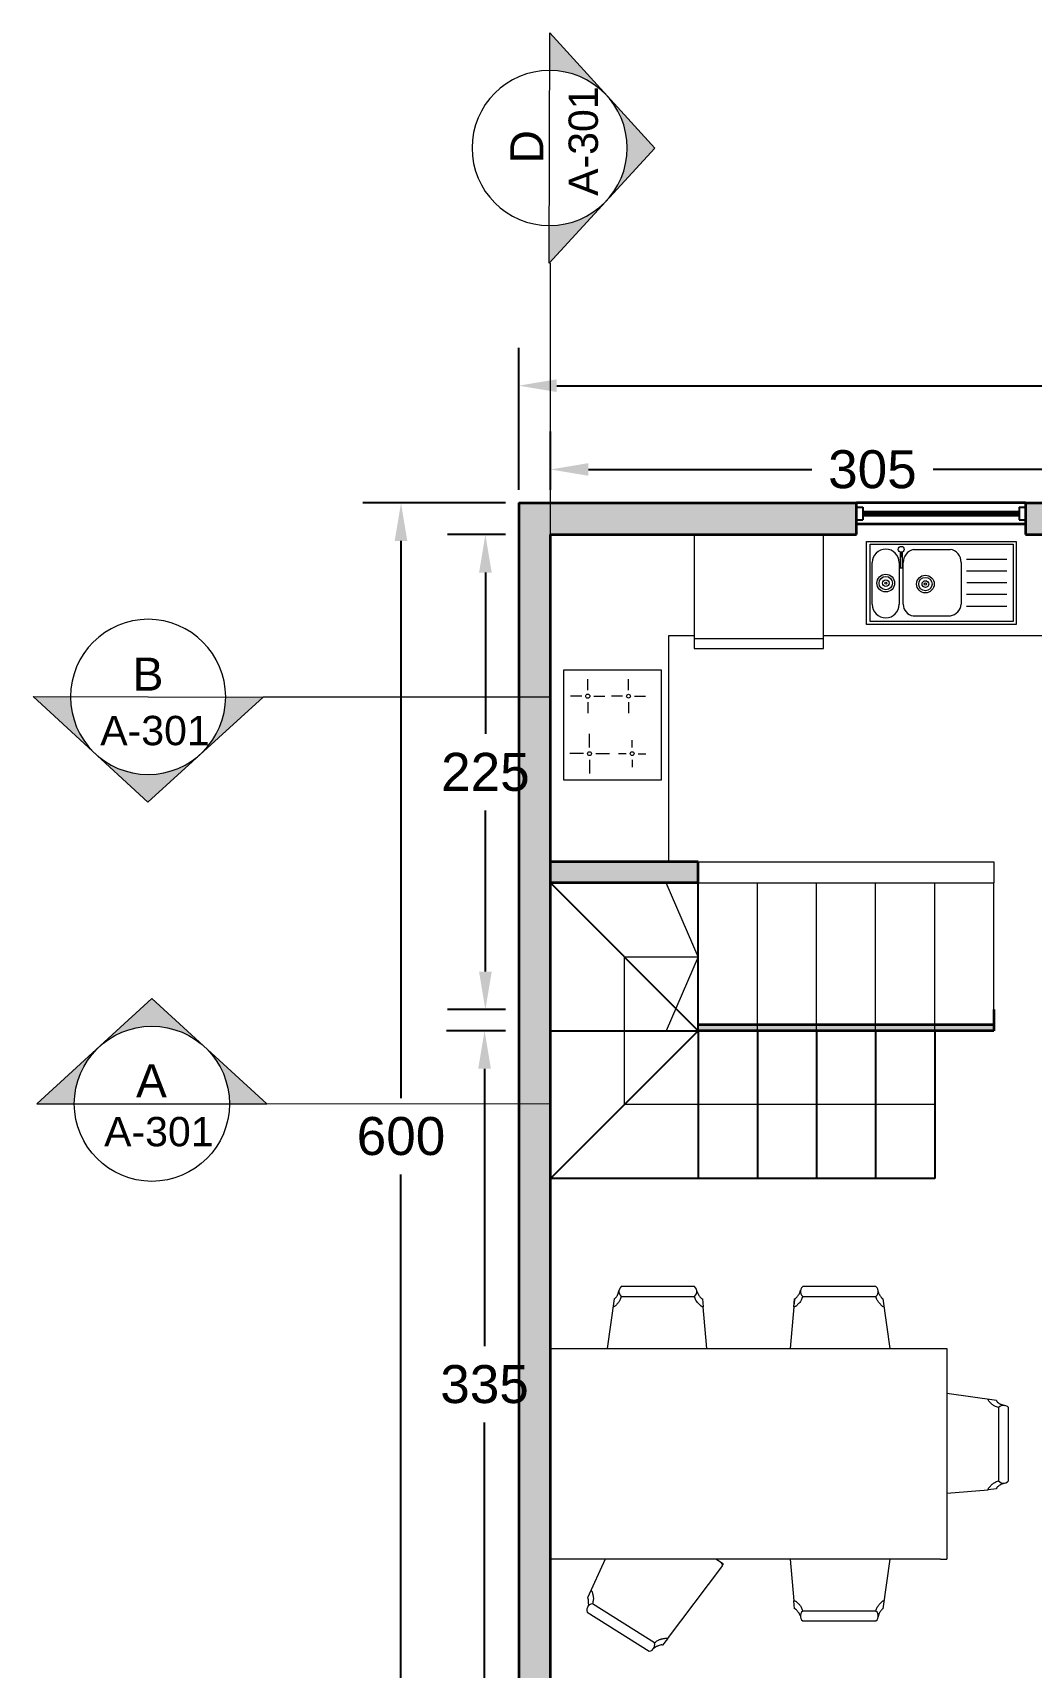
# Model space of a CAD drawing. Header units: inches. Extents: x 32 to 2500, y 31 to 1246.
# Drawn here: x 32 to 505, y 471 to 1246 of the extents above; entities that cross this region are included whole.
import ezdxf

# ---------------------------------------------------------------- set-up
doc = ezdxf.new("R2010")
doc.units = ezdxf.units.IN
doc.header["$MEASUREMENT"] = 0
doc.linetypes.add('HIDDEN', pattern=[0.375, 0.25, -0.125])
doc.layers.get('DEFPOINTS').update_dxf_attribs({"color": 210})
for name, color, linetype, lineweight in [('A-ANNO-DIMS', 253, 'Continuous', 20), ('A-ANNO-SYMB', 3, 'Continuous', 18), ('A-FLOR-LEVL', 7, 'Continuous', 35), ('A-FLOR-OVHD', 3, 'HIDDEN', 18), ('A-FLOR-STRS', 4, 'Continuous', 25), ('A-FURNITURE', 251, 'Continuous', 20), ('A-GLAZ-FULL', 4, 'Continuous', 25), ('A-WALL-FULL-EXTR', 7, 'Continuous', 35), ('A-WALL-FULL-INTR', 7, 'Continuous', 35)]:
    doc.layers.add(name, color=color, linetype=linetype, lineweight=lineweight)
doc.layers.add('Retini', color=253, linetype='Continuous', plot=False)
doc.styles.get("Standard").update_dxf_attribs({"font": 'Arial.ttf'})
doc.dimstyles.get("Standard").update_dxf_attribs({"dimtxt": 0.18, "dimasz": 0.18, "dimexe": 0.18, "dimexo": 0.0625, "dimgap": 0.09, "dimtad": 0, "dimtih": 1, "dimtoh": 1, "dimdec": 4, "dimzin": 0, "dimdsep": 46, "dimtxsty": 'Standard', "dimcen": 0.09, "dimadec": 0, "dimazin": 0, "dimtfac": 1, "dimtdec": 4, "dimtofl": 0, "dimtmove": 0, "dimatfit": 3, "dimfxl": 1, "dimtolj": 1, "dimtzin": 0, "dimarcsym": 0})

# ---------------------------------------------------------------- blocks, each defined once
blk = doc.blocks.new('*D42')
at = {"layer": 'A-ANNO-DIMS', "color": 0, "lineweight": -2, "transparency": 16777216}
for p, q in [((262.29, 1029.28), (262.29, 1096.6)), ((902.29, 1029.28), (902.29, 1096.6)), ((280.29, 1078.6), (553.27, 1078.6)), ((884.29, 1078.6), (611.3, 1078.6))]:
    blk.add_line(p, q, dxfattribs=at)
at = {"layer": 'A-ANNO-DIMS', "color": 0, "transparency": 16777216}
for points in [[(280.29, 1081.6), (280.29, 1075.6), (262.29, 1078.6)], [(884.29, 1081.6), (884.29, 1075.6), (902.29, 1078.6)]]:
    blk.add_solid(points, dxfattribs=at)
at = {"layer": 'DEFPOINTS', "color": 0, "transparency": 16777216}
for p in [(902.29, 1078.6), (262.29, 1023.03), (902.29, 1023.03)]:
    blk.add_point(p, dxfattribs=at)
at = {"layer": 'A-ANNO-DIMS', "color": 0, "lineweight": 25, "transparency": 16777216, "insert": (582.29, 1078.6), "char_height": 18, "attachment_point": 5}
blk.add_mtext('\\A1;640', dxfattribs=at)
blk = doc.blocks.new('*D43')
at = {"layer": 'A-ANNO-DIMS', "color": 0, "lineweight": -2, "transparency": 16777216}
for p, q in [((256.04, 1023.03), (188.5, 1023.03)), ((206.5, 1005.03), (206.5, 741.15)), ((206.5, 441.03), (206.5, 704.91)), ((256.04, 423.03), (188.5, 423.03))]:
    blk.add_line(p, q, dxfattribs=at)
at = {"layer": 'A-ANNO-DIMS', "color": 0, "transparency": 16777216}
for points in [[(203.5, 1005.03), (209.5, 1005.03), (206.5, 1023.03)], [(203.5, 441.03), (209.5, 441.03), (206.5, 423.03)]]:
    blk.add_solid(points, dxfattribs=at)
at = {"layer": 'DEFPOINTS', "color": 0, "transparency": 16777216}
for p in [(262.29, 1023.03), (206.5, 423.03), (262.29, 423.03)]:
    blk.add_point(p, dxfattribs=at)
at = {"layer": 'A-ANNO-DIMS', "color": 0, "lineweight": 25, "transparency": 16777216, "insert": (206.5, 723.03), "char_height": 18, "attachment_point": 5}
blk.add_mtext('\\A1;600', dxfattribs=at)
blk = doc.blocks.new('*D29')
at = {"layer": 'A-ANNO-DIMS', "color": 0, "lineweight": -2, "transparency": 16777216}
for p, q in [((256.04, 773.03), (228.08, 773.03)), ((246.08, 755.03), (246.08, 623.65)), ((246.08, 456.03), (246.08, 587.41)), ((256.04, 438.03), (228.08, 438.03))]:
    blk.add_line(p, q, dxfattribs=at)
at = {"layer": 'A-ANNO-DIMS', "color": 0, "transparency": 16777216}
for points in [[(243.08, 755.03), (249.08, 755.03), (246.08, 773.03)], [(243.08, 456.03), (249.08, 456.03), (246.08, 438.03)]]:
    blk.add_solid(points, dxfattribs=at)
at = {"layer": 'DEFPOINTS', "color": 0, "transparency": 16777216}
for p in [(262.29, 773.03), (246.08, 438.03), (262.29, 438.03)]:
    blk.add_point(p, dxfattribs=at)
at = {"layer": 'A-ANNO-DIMS', "color": 0, "lineweight": 25, "transparency": 16777216, "insert": (246.08, 605.53), "char_height": 18, "attachment_point": 5}
blk.add_mtext('\\A1;335', dxfattribs=at)
blk = doc.blocks.new('*D30')
at = {"layer": 'A-ANNO-DIMS', "color": 0, "lineweight": -2, "transparency": 16777216}
for p, q in [((256.04, 1008.03), (228.48, 1008.03)), ((246.48, 990.03), (246.48, 913.65)), ((246.48, 801.03), (246.48, 877.41)), ((256.04, 783.03), (228.48, 783.03))]:
    blk.add_line(p, q, dxfattribs=at)
at = {"layer": 'A-ANNO-DIMS', "color": 0, "transparency": 16777216}
for points in [[(243.48, 990.03), (249.48, 990.03), (246.48, 1008.03)], [(243.48, 801.03), (249.48, 801.03), (246.48, 783.03)]]:
    blk.add_solid(points, dxfattribs=at)
at = {"layer": 'DEFPOINTS', "color": 0, "transparency": 16777216}
for p in [(262.29, 1008.03), (246.48, 783.03), (262.29, 783.03)]:
    blk.add_point(p, dxfattribs=at)
at = {"layer": 'A-ANNO-DIMS', "color": 0, "lineweight": 25, "transparency": 16777216, "insert": (246.48, 895.53), "char_height": 18, "attachment_point": 5}
blk.add_mtext('\\A1;225', dxfattribs=at)
blk = doc.blocks.new('*D44')
at = {"layer": 'A-ANNO-DIMS', "color": 0, "lineweight": -2, "transparency": 16777216}
for p, q in [((277.29, 1029.28), (277.29, 1056.9)), ((582.29, 1029.28), (582.29, 1056.9)), ((295.29, 1038.9), (401.02, 1038.9)), ((564.29, 1038.9), (458.55, 1038.9))]:
    blk.add_line(p, q, dxfattribs=at)
at = {"layer": 'A-ANNO-DIMS', "color": 0, "transparency": 16777216}
for points in [[(295.29, 1041.9), (295.29, 1035.9), (277.29, 1038.9)], [(564.29, 1041.9), (564.29, 1035.9), (582.29, 1038.9)]]:
    blk.add_solid(points, dxfattribs=at)
at = {"layer": 'DEFPOINTS', "color": 0, "transparency": 16777216}
for p in [(582.29, 1038.9), (277.29, 1023.03), (582.29, 1023.03)]:
    blk.add_point(p, dxfattribs=at)
at = {"layer": 'A-ANNO-DIMS', "color": 0, "lineweight": 25, "transparency": 16777216, "insert": (429.79, 1038.9), "char_height": 18, "attachment_point": 5}
blk.add_mtext('\\A1;305', dxfattribs=at)
blk = doc.blocks.new('Sezioni')
h = blk.add_hatch(color=256)
h.dxf.hatch_style = 1
h.paths.add_polyline_path([(52520.8, 47455.1), (52264, 47220.9), (52417.6, 47220.9, -0.210523)])
h.paths.add_polyline_path([(52735.1, 47651.7), (52520.8, 47455.1, -0.388338), (52949.4, 47455.1)])
h.paths.add_polyline_path([(52949.4, 47455.1, -0.210523), (53052.6, 47220.9), (53206.2, 47220.9)])
blk.add_lwpolyline([(52264, 47220.9), (53206.2, 47220.9), (52735.1, 47651.7)], close=True)
blk.add_circle((52735.1, 47220.9), 317.5)

msp = doc.modelspace()

# ---------------------------------------------------------------- hatches: boundary and pattern name
at = {"layer": 'Retini'}
h = msp.add_hatch(color=253, dxfattribs=at)
h.dxf.hatch_style = 1
h.paths.add_polyline_path([(262.28636, 423.03181), (422.28636, 423.03181), (422.28636, 438.03181), (277.28636, 438.03181), (277.28636, 1008.03182), (422.28636, 1008.03182), (422.28636, 1023.03182), (262.28636, 1023.03182)])
h = msp.add_hatch(color=253, dxfattribs=at)
h.dxf.hatch_style = 1
h.paths.add_polyline_path([(597.28636, 1023.03182), (582.28636, 1023.03182), (502.28636, 1023.03182), (502.28636, 1008.03182), (582.28636, 1008.03182), (582.28636, 888.03182), (597.28636, 888.03182)])
h = msp.add_hatch(color=253, dxfattribs=at)
h.dxf.hatch_style = 1
h.paths.add_polyline_path([(347.28636, 853.03182), (277.28636, 853.03182), (277.28636, 843.03181), (347.28636, 843.03181)], flags=17)
h = msp.add_hatch(color=253, dxfattribs=at)
h.dxf.hatch_style = 1
h.paths.add_polyline_path([(375.28636, 773.03181), (375.28636, 775.87864), (347.28636, 775.87864), (347.28636, 773.03181)])
h = msp.add_hatch(color=253, dxfattribs=at)
h.dxf.hatch_style = 1
h.paths.add_polyline_path([(375.28636, 775.87864), (375.28636, 773.03181), (403.28636, 773.03181), (403.28636, 775.87864)])
h = msp.add_hatch(color=253, dxfattribs=at)
h.dxf.hatch_style = 1
h.paths.add_polyline_path([(403.28636, 775.87864), (403.28636, 773.03181), (431.28636, 773.03181), (431.28636, 775.87864)])
h = msp.add_hatch(color=253, dxfattribs=at)
h.dxf.hatch_style = 1
h.paths.add_polyline_path([(459.28636, 773.03181), (459.28636, 775.87864), (431.28636, 775.87864), (431.28636, 773.03181)])
h = msp.add_hatch(color=253, dxfattribs=at)
h.dxf.hatch_style = 1
h.paths.add_polyline_path([(487.28636, 775.87864), (459.28636, 775.87864), (459.28636, 773.03181), (487.28636, 773.03181)])

# ---------------------------------------------------------------- linework, layer by layer
at = {"layer": 'A-ANNO-SYMB'}
for p, q in [((277.28636, 1008.3047), (277.28636, 1136.66549)), ((276.76457, 931.01165), (141.24393, 931.03031)), ((276.86704, 738.25442), (143.03189, 738.42824))]:
    msp.add_line(p, q, dxfattribs=at)
at = {"layer": 'A-FLOR-LEVL', "linetype": 'Continuous'}
for p, q in [((502.28636, 1023.03182), (422.28636, 1023.03182)), ((502.28636, 1013.03182), (422.28636, 1013.03182))]:
    msp.add_line(p, q, dxfattribs=at)
at = {"layer": 'A-FLOR-OVHD', "linetype": 'Continuous'}
for p, q in [((347.28636, 853.03182), (487.28636, 853.03182)), ((487.28636, 853.03182), (487.28636, 843.03181)), ((347.28636, 843.03181), (487.28636, 843.03181)), ((375.28636, 773.03181), (375.28636, 843.03181)), ((403.28636, 773.03181), (403.28636, 843.03181)), ((431.28636, 773.03181), (431.28636, 843.03181)), ((459.28636, 773.03181), (459.28636, 843.03181)), ((487.28636, 783.03181), (487.28636, 843.03181)), ((312.28636, 738.03181), (312.28636, 808.03181)), ((312.28636, 808.03181), (347.28636, 808.03181)), ((459.28636, 738.03181), (312.28636, 738.03181))]:
    msp.add_line(p, q, dxfattribs=at)
for points in [[(347.28636, 808.03181), (332.16237, 843.03181)], [(347.28636, 808.03181), (332.16237, 773.03181)]]:
    msp.add_lwpolyline(points, dxfattribs=at)
at = {"layer": 'A-FLOR-STRS', "linetype": 'Continuous', "ltscale": 0.001}
for q in [(277.28636, 843.03181), (347.28636, 843.03181)]:
    msp.add_line((347.28636, 773.03181), q, dxfattribs=at)
at = {"layer": 'A-FLOR-STRS', "linetype": 'Continuous'}
for p, q in [((277.28636, 773.03181), (347.28636, 773.03181)), ((347.28636, 773.03181), (347.28636, 703.03181)), ((375.28636, 773.03181), (375.28636, 703.03181)), ((403.28636, 773.03181), (403.28636, 703.03181)), ((431.28636, 773.03181), (431.28636, 703.03181)), ((459.28636, 773.03181), (459.28636, 703.03181)), ((459.28636, 703.03181), (277.28636, 703.03181))]:
    msp.add_line(p, q, dxfattribs=at)
at = {"layer": 'A-FLOR-STRS', "linetype": 'Continuous', "ltscale": 15}
msp.add_line((347.28636, 773.03181), (277.28636, 703.03181), dxfattribs=at)
at = {"layer": 'A-FURNITURE', "color": 251, "linetype": 'Continuous'}
for p, q in [((345.43108, 1007.9418), (345.43108, 954.17581)), ((406.60685, 954.17581), (406.60685, 1007.9418)), ((442.852, 999.7853), (442.852, 996.6469)), ((443.24553, 997.52395), (443.24553, 999.67895)), ((443.5736, 999.67895), (443.5736, 997.52395)), ((443.96714, 997.53601), (443.96714, 999.7853)), ((449.31325, 1001.06179), (466.59923, 1001.06179)), ((429.68175, 975.04322), (429.68175, 994.77712)), ((442.50226, 994.77712), (442.50226, 975.04322)), ((442.852, 996.6469), (442.852, 992.37174)), ((442.852, 992.37174), (443.96714, 992.37174)), ((443.5736, 997.52395), (443.24553, 997.52395)), ((443.96714, 992.37174), (443.96714, 997.53601)), ((444.35621, 975.04322), (444.35621, 994.77712)), ((471.82431, 994.77712), (471.82431, 975.04322)), ((474.39064, 996.36047), (493.46481, 996.36047)), ((474.39064, 990.85353), (493.46481, 990.85353)), ((474.42369, 985.35502), (493.46481, 985.35502)), ((474.31651, 979.819), (493.46481, 979.819)), ((449.12724, 969.54906), (466.7396, 969.54906)), ((474.39064, 974.19021), (493.46481, 974.19021)), ((333.32347, 853.15405), (333.32347, 960.23423)), ((333.32347, 960.23423), (345.43108, 960.23423)), ((406.60685, 960.23423), (582.27359, 960.23423)), ((406.60685, 958.69396), (345.43108, 958.69396)), ((345.43108, 954.17581), (406.60685, 954.17581)), ((406.60685, 954.17581), (406.60685, 958.69396)), ((294.93154, 934.42205), (294.93154, 939.58592)), ((314.272, 934.39152), (314.272, 939.62014)), ((292.08623, 931.48568), (286.84917, 931.48568)), ((297.83769, 931.48568), (302.97922, 931.48568)), ((311.40288, 931.52499), (306.21393, 931.52499)), ((317.11194, 931.52499), (322.31436, 931.52499)), ((294.93154, 928.71943), (294.93154, 923.42885)), ((314.27796, 928.66325), (314.27796, 923.48461)), ((295.85052, 907.20862), (295.85052, 913.60473)), ((315.99242, 907.15589), (315.99242, 910.74902)), ((292.96482, 904.30334), (286.52823, 904.30334)), ((295.85052, 901.38689), (295.85052, 894.95582)), ((298.7495, 904.30334), (305.18855, 904.30334)), ((313.12438, 904.2774), (309.53227, 904.2774)), ((315.99242, 901.4029), (315.99242, 897.8626)), ((318.87477, 904.2774), (322.44956, 904.2774))]:
    msp.add_line(p, q, dxfattribs=at)
at = {"layer": 'A-FURNITURE', "linetype": 'Continuous'}
for p, q in [((345.52851, 651.85701), (310.82911, 651.85701)), ((431.44925, 651.85701), (396.74985, 651.85701)), ((307.40987, 646.05071), (304.10955, 622.56771)), ((307.41608, 646.05071), (307.40987, 646.05071)), ((309.75226, 649.11819), (309.94107, 648.37824)), ((309.94107, 648.37823), (310.30733, 647.706)), ((310.30734, 647.70599), (310.82911, 647.14207)), ((310.82911, 647.14207), (345.52851, 647.14207)), ((345.52851, 647.14207), (346.05028, 647.70599)), ((346.41654, 648.37824), (346.60535, 649.11819)), ((346.75021, 649.31376), (346.60535, 649.88088)), ((346.60535, 649.1182), (346.60535, 649.88088)), ((349.35538, 646.05071), (349.3484, 646.05071)), ((349.35538, 646.05071), (349.69735, 642.25735)), ((392.58101, 642.25735), (392.92298, 646.05071)), ((392.92298, 646.05071), (392.69619, 643.45855)), ((392.93006, 646.05071), (392.92298, 646.05071)), ((395.52815, 649.31376), (395.7115, 650.11337)), ((395.67301, 649.11819), (395.86181, 648.37824)), ((395.86181, 648.37823), (396.22808, 647.706)), ((396.22808, 647.70599), (396.74985, 647.14207)), ((396.74985, 647.14207), (431.44925, 647.14207)), ((431.44925, 647.14207), (431.97102, 647.70599)), ((432.33729, 648.37824), (432.52609, 649.11819)), ((434.86849, 646.05071), (434.86237, 646.05071)), ((438.16881, 622.56771), (434.86849, 646.05071)), ((351.40988, 622.56771), (349.69735, 642.25735)), ((392.5911, 642.25736), (390.86848, 622.56771)), ((277.28636, 622.56771), (464.992, 622.56771)), ((464.992, 622.56771), (464.992, 522.77885)), ((488.475, 597.9249), (464.992, 601.22522)), ((488.475, 597.91869), (488.475, 597.9249)), ((490.13029, 595.02743), (489.56637, 594.50566)), ((489.56637, 594.50566), (489.56637, 559.80626)), ((490.80253, 595.3937), (490.13029, 595.02744)), ((491.54249, 595.58251), (490.80253, 595.3937)), ((494.28131, 559.80626), (494.28131, 594.50566)), ((489.56637, 559.80626), (490.13029, 559.28449)), ((490.80253, 558.91823), (491.54249, 558.72942)), ((491.54249, 558.72942), (492.30518, 558.72942)), ((491.73805, 558.58456), (492.30518, 558.72942)), ((464.992, 553.9249), (484.68165, 555.63742)), ((488.475, 555.97939), (484.68165, 555.63742)), ((488.475, 555.97939), (488.475, 555.98637)), ((462.02072, 522.77885), (277.28636, 522.73713)), ((303.1567, 522.73713), (294.88572, 504.34054)), ((332.67504, 485.01095), (358.54133, 519.07822)), ((358.34601, 521.00386), (355.59452, 522.73713)), ((359.19569, 520.46861), (358.34601, 521.00386)), ((358.81788, 519.86885), (359.19569, 520.46861)), ((390.86848, 522.73713), (392.58101, 503.04747)), ((434.86849, 499.25412), (438.16881, 522.73713)), ((462.02072, 522.77885), (464.992, 522.77885)), ((294.88572, 504.34054), (294.88982, 504.33796)), ((294.68403, 497.60528), (324.04373, 479.11052)), ((296.45504, 501.39563), (295.78684, 501.02205)), ((326.55679, 483.0999), (297.19709, 501.59467)), ((392.92298, 499.25412), (392.58101, 503.04747)), ((392.92298, 499.25412), (392.92996, 499.25412)), ((395.52815, 495.99107), (395.67301, 495.42394)), ((395.86181, 496.92659), (395.67301, 496.18663)), ((395.67301, 496.18663), (395.67301, 495.42394)), ((396.74985, 498.16275), (396.22808, 497.59883)), ((431.44925, 498.16275), (396.74985, 498.16275)), ((431.97102, 497.59883), (431.44925, 498.16275)), ((432.33729, 496.92659), (431.97102, 497.59883)), ((432.52609, 496.18663), (432.33729, 496.92659)), ((434.86228, 499.25412), (434.86849, 499.25412)), ((396.74985, 493.44781), (431.44925, 493.44781)), ((326.00814, 480.20859), (326.41465, 480.85391)), ((326.43298, 480.61124), (326.00814, 480.20859)), ((326.41465, 480.85391), (326.6493, 481.58064)), ((326.6977, 482.34465), (326.55679, 483.0999)), ((326.6493, 481.58064), (326.6977, 482.34465)), ((330.37047, 481.98738), (330.37646, 481.9836)), ((332.68766, 485.01095), (330.37646, 481.9836))]:
    msp.add_line(p, q, dxfattribs=at)
at = {"layer": 'A-FURNITURE', "color": 7, "linetype": 'Continuous'}
msp.add_line((277.28636, 544.57157), (277.28636, 586.16764), dxfattribs=at)
at = {"layer": 'A-FURNITURE', "color": 251, "linetype": 'Continuous'}
for points in [[(497.84718, 965.51288), (427.09389, 965.51288, -0.414213562), (427.01256, 965.5942), (427.01256, 1004.73733, -0.414213562), (427.09389, 1004.81865), (497.84718, 1004.81865, -0.414213562), (497.92851, 1004.73733), (497.92851, 965.5942, -0.414213562)], [(428.86521, 1003.58032), (496.33537, 1003.58032, -0.425508845), (496.49792, 1003.438), (496.49792, 967.01825, -0.376877401), (496.39267, 966.88938), (428.87434, 966.88938, -0.388157366), (428.70808, 967.05169), (428.70808, 1003.45066, -0.398830047)], [(283.66776, 891.77764), (283.66776, 943.99055, -0.414213562), (283.7274, 944.05019), (329.67274, 944.05019, -0.414213562), (329.73238, 943.99055), (329.73238, 891.718), (283.7274, 891.718, -0.414213562)]]:
    msp.add_lwpolyline(points, format="xyb", close=True, dxfattribs=at)
at = {"layer": 'A-FURNITURE', "linetype": 'Continuous'}
for points in [[(310.82911, 651.85701), (310.30733, 651.29309), (309.94107, 650.62085), (309.75226, 649.88089), (309.75226, 649.1182)], [(346.60535, 649.88089), (346.41654, 650.62085), (346.05028, 651.29309), (345.52851, 651.85701)], [(396.74985, 651.85701), (396.22808, 651.29309), (395.86181, 650.62085), (395.67301, 649.88089)], [(432.52609, 649.1182), (432.52609, 649.88089), (432.33729, 650.62085), (431.97102, 651.29309), (431.44925, 651.85701)], [(309.26268, 648.10258), (309.58845, 649.12418), (309.75226, 649.88089)], [(346.05028, 647.706), (346.41654, 648.37823)], [(395.67301, 649.88088), (395.67301, 649.1182)], [(431.97102, 647.706), (432.33729, 648.37823)], [(433.01567, 648.10258), (432.6899, 649.12418), (432.50494, 650.02237), (432.50101, 650.04401)], [(490.52687, 596.07209), (491.54847, 595.74632), (492.30518, 595.58251)], [(494.28131, 594.50566), (493.71738, 595.02744), (493.04514, 595.3937), (492.30518, 595.58251), (491.54249, 595.58251)], [(490.13029, 559.28449), (490.80253, 558.91823)], [(492.30518, 558.72942), (493.04514, 558.91823), (493.71738, 559.28449), (494.28131, 559.80626)], [(295.23268, 500.49659), (294.82617, 499.85127), (294.59152, 499.12454), (294.54312, 498.36053), (294.68403, 497.60528)], [(295.35977, 501.61687), (295.09089, 500.57884), (294.82617, 499.85127)], [(295.78683, 501.02205), (295.23268, 500.49659)], [(297.19709, 501.59467), (296.45504, 501.39563)], [(396.22808, 497.59883), (395.86181, 496.92659)], [(431.44925, 493.44781), (431.97102, 494.01174), (432.33729, 494.68398), (432.52609, 495.42394), (432.52609, 496.18663)], [(433.01567, 497.20225), (432.6899, 496.18065), (432.52609, 495.42394)], [(395.67301, 495.42394), (395.86181, 494.68398), (396.22808, 494.01174), (396.74985, 493.44781)], [(324.04373, 479.11052), (324.78578, 479.30956), (325.45399, 479.68313), (326.00814, 480.20859)]]:
    msp.add_lwpolyline(points, dxfattribs=at)
at = {"layer": 'A-FURNITURE', "color": 251, "linetype": 'Continuous'}
for centre, radius in [((443.40957, 1001.06725), 1.39796), ((436.11271, 985.06407), 4.20066), ((436.11271, 985.06407), 3.17123), ((436.11271, 985.06407), 1.56547), ((436.11271, 985.06407), 0.49836), ((454.86173, 984.63224), 4.20066), ((454.86173, 984.63224), 3.17123), ((454.86173, 984.63224), 1.56547), ((454.86173, 984.63224), 0.49836), ((294.96711, 931.51358), 0.97682), ((314.25459, 931.49916), 0.90652), ((295.81044, 904.28657), 0.90275), ((315.98893, 904.30998), 0.89288)]:
    msp.add_circle(centre, radius, dxfattribs=at)
for centre, radius, start, end in [((436.09201, 994.77712), 6.41025, 0, 180), ((450.81865, 994.77712), 6.46245, 103.4705901, 180), ((465.52206, 994.85183), 6.30269, 359.32088189, 80.15950859), ((436.09201, 975.04322), 6.41025, 180, 0), ((449.90516, 975.04322), 5.54896, 180, 261.94104221), ((465.64631, 975.66084), 6.2088, 280.14191883, 354.29101808)]:
    msp.add_arc(centre, radius, start, end, dxfattribs=at)
at = {"layer": 'A-FURNITURE', "linetype": 'Continuous'}
msp.add_arc((357.41117, 519.93631), 1.41901, 322.79165193, 48.79165194, dxfattribs=at)
for points in [[(307.40987, 646.05071), (307.50485, 646.05695), (307.59983, 646.08905), (307.69481, 646.14199)], [(307.69481, 646.14199), (307.78979, 646.19493), (307.88476, 646.2687), (307.97974, 646.35827)], [(308.18968, 642.9132), (308.0797, 642.80236), (307.96973, 642.70289), (307.85975, 642.60457)], [(308.51961, 643.25885), (308.40963, 643.14112), (308.29966, 643.02245), (308.18968, 642.9132)], [(309.11949, 647.89144), (309.17653, 647.97616), (309.23358, 648.05953), (309.26268, 648.10258)], [(309.50939, 644.32308), (309.39942, 644.18808), (309.28944, 644.06676), (309.17947, 643.95073)], [(309.83932, 644.77758), (309.72935, 644.60676), (309.61937, 644.45808), (309.5094, 644.32309)], [(310.82911, 647.14207), (310.71913, 646.762), (310.60915, 646.42952), (310.49918, 646.13616)], [(345.87591, 646.14013), (345.76011, 646.43217), (345.64431, 646.76332), (345.52851, 647.14207)], [(346.22331, 645.37292), (346.10751, 645.59519), (345.99171, 645.89146), (345.87591, 646.14013)], [(346.91812, 644.33904), (346.68652, 644.60638), (346.45492, 644.85013), (346.22331, 645.37291)], [(346.75021, 649.31376), (347.22934, 648.17013), (347.33564, 648.03293), (347.44194, 647.89144)], [(347.26552, 643.97068), (347.14972, 644.08536), (347.03392, 644.21602), (346.91812, 644.33904)], [(348.07976, 647.04733), (348.18606, 646.91353), (348.29236, 646.77227), (348.39866, 646.64896)], [(348.39866, 646.64896), (348.50496, 646.5532), (348.61127, 646.43395), (348.71757, 646.35827)], [(348.71757, 646.35827), (348.82387, 646.2687), (348.93017, 646.21828), (349.03647, 646.14199)], [(349.03647, 646.14199), (349.14278, 646.08905), (349.24908, 646.05695), (349.35538, 646.05071)], [(392.92298, 646.05071), (393.02928, 646.05695), (393.13558, 646.08905), (393.24188, 646.14199)], [(393.24188, 646.14199), (393.34819, 646.19493), (393.45449, 646.2687), (393.56079, 646.35827)], [(393.56079, 646.35827), (393.66709, 646.44784), (393.77339, 646.5532), (393.8797, 646.66963)], [(393.8797, 646.66962), (393.986, 646.78604), (394.0923, 646.91353), (394.1986, 647.04733)], [(394.83642, 647.89144), (394.94272, 648.0325), (395.04902, 648.1698), (395.52815, 649.31376)], [(395.36024, 644.33904), (395.24444, 644.20537), (395.12864, 644.08539), (395.01284, 643.97068)], [(396.05504, 645.37291), (395.82344, 644.92837), (395.59184, 644.60635), (395.36024, 644.33904)], [(396.40245, 646.14013), (396.28665, 645.8481), (396.17085, 645.59519), (396.05505, 645.37292)], [(396.74985, 647.14207), (396.63405, 646.76332), (396.51825, 646.43217), (396.40245, 646.14013)], [(431.77918, 646.13616), (431.6692, 646.42952), (431.55923, 646.762), (431.44925, 647.14207)], [(432.76896, 644.32309), (432.65899, 644.45809), (432.54901, 644.5806), (432.43904, 644.73834)], [(433.09889, 643.95073), (432.98892, 644.06673), (432.87894, 644.19873), (432.76896, 644.32308)], [(432.98773, 648.14357), (433.04478, 648.05965), (433.10182, 647.97618), (433.15887, 647.89144)], [(434.08868, 642.9132), (433.9787, 643.02405), (433.86873, 643.14089), (433.75875, 643.25885)], [(434.41861, 642.60457), (434.30863, 642.69774), (434.19865, 642.80242), (434.08868, 642.9132)], [(434.29862, 646.35827), (434.39359, 646.26868), (434.48857, 646.18326), (434.58355, 646.142)], [(434.58355, 646.142), (434.67853, 646.08907), (434.77351, 646.05695), (434.86849, 646.05071)], [(307.1999, 642.22274), (307.09223, 642.19581), (306.98457, 642.19039), (306.8769, 642.20794)], [(307.52982, 642.36436), (307.41985, 642.29907), (307.30987, 642.27401), (307.1999, 642.22274)], [(307.85975, 642.60457), (307.74978, 642.51139), (307.6398, 642.41543), (307.52982, 642.36436)], [(349.00254, 642.40451), (348.88674, 642.46845), (348.77094, 642.54881), (348.65514, 642.64064)], [(349.34994, 642.26693), (349.23414, 642.29308), (349.11834, 642.34058), (349.00254, 642.40451)], [(349.69735, 642.25735), (349.58155, 642.23597), (349.46574, 642.24078), (349.34994, 642.26693)], [(392.92841, 642.26695), (392.81261, 642.2408), (392.69681, 642.23597), (392.58101, 642.25735)], [(393.27582, 642.40451), (393.16002, 642.34058), (393.04422, 642.31687), (392.92841, 642.3026)], [(393.62322, 642.64064), (393.50742, 642.54882), (393.39162, 642.45422), (393.27582, 642.40451)], [(434.74853, 642.36436), (434.63856, 642.42965), (434.52858, 642.51137), (434.41861, 642.60457)], [(435.07846, 642.22271), (434.96849, 642.25021), (434.85851, 642.29907), (434.74853, 642.36436)], [(435.40146, 642.20788), (435.29379, 642.18933), (435.18613, 642.19579), (435.07846, 642.22271)], [(484.64703, 598.13488), (484.62011, 598.24254), (484.61468, 598.35021), (484.63224, 598.45787)], [(484.78865, 597.80495), (484.72337, 597.91492), (484.6983, 598.0249), (484.64703, 598.13488)], [(485.02886, 597.47502), (484.93568, 597.58499), (484.83972, 597.69497), (484.78865, 597.80495)], [(485.3375, 597.14509), (485.22665, 597.25507), (485.12719, 597.36504), (485.02886, 597.47502)], [(485.68315, 596.81516), (485.56541, 596.92514), (485.44675, 597.03511), (485.3375, 597.14509)], [(488.475, 597.9249), (488.48124, 597.82992), (488.51335, 597.73494), (488.56629, 597.63996)], [(488.56629, 597.63996), (488.61923, 597.54499), (488.693, 597.45001), (488.78257, 597.35503)], [(486.74738, 595.82538), (486.61237, 595.93535), (486.49106, 596.04533), (486.37502, 596.15531)], [(487.20187, 595.49545), (487.03105, 595.60542), (486.88238, 595.7154), (486.74738, 595.82538)], [(489.56637, 594.50566), (489.18629, 594.61564), (488.85382, 594.72562), (488.56046, 594.83559)], [(490.31574, 596.21528), (490.40046, 596.15824), (490.48382, 596.10119), (490.52687, 596.07209)], [(486.39498, 558.06925), (486.50965, 558.18505), (486.64032, 558.30085), (486.76333, 558.41665)], [(486.76333, 558.41665), (487.03068, 558.64825), (487.27442, 558.87986), (487.79721, 559.11146)], [(487.79721, 559.11146), (488.01948, 559.22726), (488.31576, 559.34306), (488.56443, 559.45886)], [(488.56443, 559.45886), (488.85646, 559.57466), (489.18761, 559.69046), (489.56637, 559.80626)], [(491.73805, 558.58456), (490.59443, 558.10543), (490.45723, 557.99913), (490.31574, 557.89283)], [(484.68165, 555.63742), (484.66027, 555.75323), (484.66507, 555.86903), (484.69122, 555.98483)], [(484.69122, 555.98483), (484.71737, 556.10063), (484.76488, 556.21643), (484.82881, 556.33223)], [(484.82881, 556.33223), (484.89274, 556.44803), (484.9731, 556.56383), (485.06493, 556.67963)], [(488.56629, 556.2983), (488.51335, 556.192), (488.48124, 556.08569), (488.475, 555.97939)], [(488.78257, 556.6172), (488.693, 556.5109), (488.64258, 556.4046), (488.56629, 556.2983)], [(489.07326, 556.93611), (488.97749, 556.82981), (488.85824, 556.72351), (488.78257, 556.6172)], [(489.47163, 557.25501), (489.33782, 557.14871), (489.19657, 557.04241), (489.07326, 556.93611)], [(295.07815, 504.11142), (295.026, 504.20683), (294.96276, 504.28464), (294.88572, 504.34054)], [(295.20397, 503.77656), (295.17135, 503.90299), (295.13652, 504.02589), (295.07815, 504.11142)], [(296.95204, 507.39568), (297.01029, 507.28181), (297.05978, 507.15405), (297.10316, 507.01659)], [(297.10316, 507.01658), (297.14655, 506.87913), (297.18381, 506.73194), (297.21782, 506.57959)], [(297.21782, 506.57959), (297.25179, 506.42719), (297.28256, 506.2697), (297.31274, 506.11128)], [(297.58597, 503.45001), (297.55985, 503.2022), (297.49428, 502.89178), (297.41942, 502.56661)], [(297.50229, 505.17417), (297.53351, 505.0174), (297.55621, 504.84709), (297.58298, 504.68326)], [(297.58298, 504.68326), (297.60407, 504.51041), (297.63183, 504.34814), (297.64081, 504.15606)], [(297.64081, 504.15606), (297.6219, 503.91971), (297.626, 503.71989), (297.58598, 503.45001)], [(295.35977, 501.61687), (295.35802, 501.66869), (295.35424, 501.76972), (295.35114, 501.87184)], [(297.41942, 502.56661), (297.39077, 502.3148), (297.30662, 501.97487), (297.19709, 501.59467)], [(392.58101, 503.04747), (392.69681, 503.06885), (392.81261, 503.06405), (392.92841, 503.0379)], [(393.24188, 499.16283), (393.13558, 499.21577), (393.02928, 499.24788), (392.92298, 499.25412)], [(392.92841, 503.0379), (393.04422, 503.01175), (393.16002, 502.96424), (393.27582, 502.90031)], [(393.56079, 498.94655), (393.45449, 499.03612), (393.34819, 499.08654), (393.24188, 499.16283)], [(393.27582, 502.90031), (393.39162, 502.83638), (393.50742, 502.75602), (393.62322, 502.66419)], [(393.8797, 498.65586), (393.77339, 498.75163), (393.66709, 498.87088), (393.56079, 498.94655)], [(394.1986, 498.25749), (394.0923, 498.3913), (393.986, 498.53255), (393.8797, 498.65586)], [(395.52815, 495.99107), (395.04902, 497.13469), (394.94272, 497.27189), (394.83642, 497.41338)], [(395.01284, 501.33414), (395.12864, 501.21947), (395.24444, 501.0888), (395.36024, 500.96579)], [(395.36024, 500.96579), (395.59184, 500.69844), (395.82344, 500.4547), (396.05504, 499.93191)], [(396.05505, 499.93191), (396.17085, 499.70964), (396.28665, 499.41336), (396.40245, 499.16469)], [(396.40245, 499.16469), (396.51825, 498.87266), (396.63405, 498.54151), (396.74985, 498.16275)], [(431.44925, 498.16275), (431.55923, 498.54283), (431.6692, 498.8753), (431.77918, 499.16866)], [(432.43904, 500.52725), (432.54901, 500.69807), (432.65899, 500.84674), (432.76896, 500.98174)], [(432.76896, 500.98174), (432.87894, 501.11675), (432.98892, 501.23806), (433.09889, 501.3541)], [(433.15887, 497.41338), (433.10182, 497.32866), (433.04478, 497.2453), (433.01567, 497.20225)], [(433.75875, 502.04597), (433.86873, 502.16371), (433.9787, 502.28237), (434.08868, 502.39162)], [(434.08868, 502.39162), (434.19865, 502.50246), (434.30863, 502.60193), (434.41861, 502.70026)], [(434.58355, 499.16283), (434.48857, 499.10989), (434.39359, 499.03612), (434.29862, 498.94655)], [(434.41861, 502.70026), (434.52858, 502.79344), (434.63856, 502.8894), (434.74853, 502.94047)], [(434.86849, 499.25412), (434.77351, 499.24788), (434.67853, 499.21577), (434.58355, 499.16283)], [(434.74853, 502.94047), (434.85851, 503.00575), (434.96849, 503.03082), (435.07846, 503.04643)], [(435.07846, 503.04643), (435.18613, 503.10901), (435.29379, 503.11444), (435.40842, 503.0959)], [(327.77637, 481.44599), (327.61124, 481.38329), (327.44812, 481.32378), (326.43298, 480.61124)], [(326.55679, 483.0999), (326.85665, 483.35865), (327.13113, 483.57712), (327.38477, 483.76249)], [(327.38477, 483.76249), (327.6384, 483.94786), (327.87118, 484.10013), (328.08764, 484.22648)], [(328.27424, 481.63803), (328.10845, 481.57427), (327.94145, 481.5086), (327.77637, 481.44599)], [(328.08764, 484.22648), (328.30409, 484.35283), (328.50422, 484.45326), (328.69253, 484.53494)], [(328.76594, 481.82024), (328.60467, 481.76369), (328.44005, 481.7018), (328.27425, 481.63803)], [(328.69253, 484.53493), (328.88084, 484.61661), (329.05736, 484.67956), (329.22658, 484.73093)], [(329.67287, 482.06332), (329.3975, 482.02507), (329.08845, 481.93335), (328.76594, 481.82024)], [(329.22658, 484.73093), (329.39581, 484.78231), (329.55774, 484.8221), (329.71686, 484.85743)], [(330.05798, 482.07634), (329.93982, 482.0882), (329.81055, 482.08245), (329.67287, 482.06332)], [(329.71686, 484.85743), (329.87596, 484.89274), (330.18861, 484.95453), (330.50898, 485.02858), (330.66926, 485.06575)], [(330.37646, 481.9836), (330.2832, 482.03498), (330.17614, 482.06447), (330.05798, 482.07634)], [(332.02134, 485.25677), (332.1534, 485.24914), (332.26402, 485.20748), (332.38861, 485.18799)], [(332.38861, 485.18799), (332.50053, 485.1484), (332.60108, 485.09076), (332.68766, 485.01095)]]:
    msp.add_open_spline(points, degree=3, dxfattribs=at)
for points, knots in [([(307.97975, 646.35827), (308.1697, 646.53741), (308.45464, 646.90091), (308.83455, 647.46136), (309.02451, 647.75048), (309.11949, 647.89144)], [-0.8333326089, -0.8333326089, -0.8333326089, -0.8333326089, -0.6666666667, -0.5833333333, -0.5000001116, -0.5000001116, -0.5000001116, -0.5000001116]), ([(309.17946, 643.95072), (309.06949, 643.83472), (308.84954, 643.61314), (308.62959, 643.37707), (308.51961, 643.25885)], [0.4166670067, 0.4166670067, 0.4166670067, 0.4166670067, 0.5, 0.5833333333, 0.5833333333, 0.5833333333, 0.5833333333]), ([(310.49918, 646.13616), (310.3892, 645.8428), (310.16925, 645.33433), (309.9493, 644.94838), (309.83932, 644.77756)], [0.0833335607, 0.0833335607, 0.0833335607, 0.0833335607, 0.1666666667, 0.2499995429, 0.2499995429, 0.2499995429, 0.2499995429]), ([(348.65514, 642.64064), (348.53934, 642.73245), (348.30773, 642.93908), (347.96033, 643.28569), (347.61293, 643.6389), (347.38132, 643.85261), (347.26552, 643.97068)], [-0.75, -0.75, -0.75, -0.75, -0.6666666667, -0.5833333333, -0.5, -0.4166667752, -0.4166667752, -0.4166667752, -0.4166667752]), ([(347.44194, 647.89144), (347.54825, 647.75038), (347.76085, 647.45837), (347.97345, 647.18722), (348.07976, 647.04734)], [-0.4999998884, -0.4999998884, -0.4999998884, -0.4999998884, -0.4166666667, -0.3333333333, -0.3333333333, -0.3333333333, -0.3333333333]), ([(394.31803, 643.28679), (394.20223, 643.1704), (393.97062, 642.9362), (393.73902, 642.73798), (393.62322, 642.64064)], [0.5833334037, 0.5833334037, 0.5833334037, 0.5833334037, 0.6666666667, 0.75, 0.75, 0.75, 0.75]), ([(394.1986, 647.04734), (394.3049, 647.18114), (394.51751, 647.46136), (394.73011, 647.75048), (394.83641, 647.89144)], [0.3333333333, 0.3333333333, 0.3333333333, 0.3333333333, 0.4166666667, 0.4999998884, 0.4999998884, 0.4999998884, 0.4999998884]), ([(395.01283, 643.97068), (394.89703, 643.85601), (394.66543, 643.63708), (394.43383, 643.40367), (394.31803, 643.28679)], [0.4166667752, 0.4166667752, 0.4166667752, 0.4166667752, 0.5, 0.5833333333, 0.5833333333, 0.5833333333, 0.5833333333]), ([(432.43903, 644.77758), (432.32906, 644.9484), (432.10911, 645.30542), (431.88916, 645.90061), (431.77918, 646.21204)], [-0.2499995429, -0.2499995429, -0.2499995429, -0.2499995429, -0.1666666667, -0.0833335607, -0.0833335607, -0.0833335607, -0.0833335607]), ([(433.75875, 643.25885), (433.64877, 643.37659), (433.42882, 643.61507), (433.20887, 643.83134), (433.09889, 643.95072)], [-0.5833333333, -0.5833333333, -0.5833333333, -0.5833333333, -0.5, -0.4166670067, -0.4166670067, -0.4166670067, -0.4166670067]), ([(433.15887, 647.89144), (433.25385, 647.75038), (433.44381, 647.4612), (433.72874, 647.04172), (434.01368, 646.65594), (434.20363, 646.45385), (434.29861, 646.35827)], [0.5000001116, 0.5000001116, 0.5000001116, 0.5000001116, 0.5833333333, 0.6666666667, 0.75, 0.8333326089, 0.8333326089, 0.8333326089, 0.8333326089]), ([(486.37502, 596.15531), (486.25901, 596.26528), (486.03744, 596.48523), (485.80137, 596.70519), (485.68315, 596.81516)], [0.4166670067, 0.4166670067, 0.4166670067, 0.4166670067, 0.5, 0.5833333333, 0.5833333333, 0.5833333333, 0.5833333333]), ([(488.78257, 597.35503), (488.9617, 597.16507), (489.3252, 596.88013), (489.88566, 596.50022), (490.17477, 596.31026), (490.31574, 596.21528)], [-0.8333326089, -0.8333326089, -0.8333326089, -0.8333326089, -0.6666666667, -0.5833333333, -0.5000001116, -0.5000001116, -0.5000001116, -0.5000001116]), ([(488.56046, 594.83559), (488.2671, 594.94557), (487.75863, 595.16552), (487.37268, 595.38547), (487.20186, 595.49545)], [0.0833335607, 0.0833335607, 0.0833335607, 0.0833335607, 0.1666666667, 0.2499995429, 0.2499995429, 0.2499995429, 0.2499995429]), ([(485.06493, 556.67963), (485.15675, 556.79544), (485.36338, 557.02704), (485.70999, 557.37444), (486.06319, 557.72184), (486.27691, 557.95345), (486.39498, 558.06925)], [-0.75, -0.75, -0.75, -0.75, -0.6666666667, -0.5833333333, -0.5, -0.4166667752, -0.4166667752, -0.4166667752, -0.4166667752]), ([(490.31574, 557.89283), (490.17468, 557.78653), (489.88267, 557.57392), (489.61151, 557.36132), (489.47163, 557.25502)], [-0.4999998884, -0.4999998884, -0.4999998884, -0.4999998884, -0.4166666667, -0.3333333333, -0.3333333333, -0.3333333333, -0.3333333333]), ([(295.31887, 502.88979), (295.30982, 503.05361), (295.2865, 503.373), (295.2334, 503.6451), (295.20397, 503.77656)], [0.6666666667, 0.6666666667, 0.6666666667, 0.6666666667, 0.75, 0.8333328034, 0.8333328034, 0.8333328034, 0.8333328034]), ([(296.48299, 507.87609), (296.58397, 507.83439), (296.76117, 507.70735), (296.89378, 507.50954), (296.95204, 507.39568)], [-0.9982488464, -0.9982488464, -0.9982488464, -0.9982488464, -0.9166666667, -0.8333333333, -0.8333333333, -0.8333333333, -0.8333333333]), ([(297.31274, 506.11128), (297.34304, 505.95304), (297.40204, 505.63403), (297.47287, 505.3338), (297.50229, 505.17417)], [-0.5833333333, -0.5833333333, -0.5833333333, -0.5833333333, -0.5, -0.4166671919, -0.4166671919, -0.4166671919, -0.4166671919]), ([(295.35114, 501.87184), (295.34596, 502.04181), (295.33943, 502.38784), (295.32758, 502.72542), (295.31887, 502.88979)], [0.5000004606, 0.5000004606, 0.5000004606, 0.5000004606, 0.5833333333, 0.6666663226, 0.6666663226, 0.6666663226, 0.6666663226]), ([(393.62322, 502.66419), (393.73902, 502.57237), (393.97062, 502.36574), (394.20223, 502.13467), (394.31803, 502.01803)], [-0.75, -0.75, -0.75, -0.75, -0.6666666667, -0.5833334037, -0.5833334037, -0.5833334037, -0.5833334037]), ([(394.83641, 497.41338), (394.73011, 497.55444), (394.51751, 497.84645), (394.3049, 498.11761), (394.1986, 498.25749)], [-0.4999998884, -0.4999998884, -0.4999998884, -0.4999998884, -0.4166666667, -0.3333333333, -0.3333333333, -0.3333333333, -0.3333333333]), ([(394.31803, 502.01803), (394.43383, 501.90164), (394.66543, 501.66581), (394.89703, 501.45219), (395.01283, 501.33414)], [-0.5833333333, -0.5833333333, -0.5833333333, -0.5833333333, -0.5, -0.4166667752, -0.4166667752, -0.4166667752, -0.4166667752]), ([(431.77918, 499.16866), (431.88916, 499.46202), (432.10911, 499.97049), (432.32906, 500.35644), (432.43903, 500.52726)], [0.0833335607, 0.0833335607, 0.0833335607, 0.0833335607, 0.1666666667, 0.2499995429, 0.2499995429, 0.2499995429, 0.2499995429]), ([(433.09889, 501.3541), (433.20887, 501.47011), (433.42882, 501.69168), (433.64877, 501.92775), (433.75875, 502.04597)], [0.4166670067, 0.4166670067, 0.4166670067, 0.4166670067, 0.5, 0.5833333333, 0.5833333333, 0.5833333333, 0.5833333333]), ([(434.29861, 498.94655), (434.10866, 498.76742), (433.82372, 498.40392), (433.44381, 497.84346), (433.25385, 497.55435), (433.15887, 497.41338)], [-0.8333326089, -0.8333326089, -0.8333326089, -0.8333326089, -0.6666666667, -0.5833333333, -0.5000001116, -0.5000001116, -0.5000001116, -0.5000001116]), ([(330.66926, 485.06575), (330.82928, 485.10251), (331.1497, 485.17665), (331.60376, 485.24566), (331.8976, 485.2776), (332.02134, 485.25677)], [0.5833336022, 0.5833336022, 0.5833336022, 0.5833336022, 0.6666666667, 0.75, 0.8333333333, 0.8333333333, 0.8333333333, 0.8333333333])]:
    msp.add_open_spline(points, degree=3, knots=knots, dxfattribs=at)
at = {"layer": 'A-GLAZ-FULL', "linetype": 'Continuous'}
for p, q in [((422.28636, 1021.03182), (425.28636, 1021.03182)), ((422.28636, 1015.03182), (425.28636, 1015.03182)), ((425.28636, 1019.03182), (499.28636, 1019.03182)), ((425.28636, 1018.03182), (499.28636, 1018.03182)), ((425.28636, 1017.03182), (499.28636, 1017.03182)), ((499.28636, 1021.03182), (502.28636, 1021.03182)), ((499.28636, 1015.03182), (502.28636, 1015.03182))]:
    msp.add_line(p, q, dxfattribs=at)
at = {"layer": 'A-GLAZ-FULL', "linetype": 'Continuous', "ltscale": 0.001}
for p, q in [((425.28636, 1021.03182), (425.28636, 1015.03182)), ((499.28636, 1021.03182), (499.28636, 1015.03182))]:
    msp.add_line(p, q, dxfattribs=at)
at = {"layer": 'A-WALL-FULL-EXTR', "linetype": 'Continuous'}
for p, q in [((262.28636, 1023.03182), (422.28636, 1023.03182)), ((262.28636, 1023.03182), (262.28636, 423.03181)), ((422.28636, 1008.03182), (422.28636, 1023.03182)), ((502.28636, 1023.03182), (502.28636, 1008.03182)), ((502.28636, 1023.03182), (582.28636, 1023.03182))]:
    msp.add_line(p, q, dxfattribs=at)
at = {"layer": 'A-WALL-FULL-INTR', "linetype": 'Continuous'}
for p, q in [((277.28636, 438.03181), (277.28636, 1008.03182)), ((277.28636, 1008.03182), (422.28636, 1008.03182)), ((502.28636, 1008.03182), (582.28636, 1008.03182))]:
    msp.add_line(p, q, dxfattribs=at)
at = {"layer": 'A-WALL-FULL-INTR', "color": 0, "linetype": 'Continuous'}
msp.add_line((406.60685, 1007.9418), (345.43108, 1007.9418), dxfattribs=at)
at = {"layer": 'A-WALL-FULL-INTR', "linetype": 'Continuous', "ltscale": 0.001}
for p, q in [((347.28636, 853.03182), (277.28636, 853.03182)), ((347.28636, 843.03181), (347.28636, 853.03182)), ((347.28636, 843.03181), (277.28636, 843.03181)), ((487.28636, 783.03181), (487.28636, 773.03181)), ((487.28636, 775.87864), (347.28636, 775.87864)), ((487.28636, 773.03181), (347.28636, 773.03181))]:
    msp.add_line(p, q, dxfattribs=at)

# ---------------------------------------------------------------- block references
at = {"layer": 'A-ANNO-SYMB', "xscale": -0.1157241476674716, "yscale": 0.1157241476674715, "zscale": 0.1157241476674715}
for p, rotation in [((-5205.13394, -4895.89671), 269.8362413498016), ((-6000.3503, 6413.19935), 179.8362413498016)]:
    msp.add_blockref('Sezioni', p, dxfattribs=dict(at, rotation=rotation))
at = {"layer": 'A-ANNO-SYMB', "xscale": 0.1157241476674715, "yscale": 0.1157241476674715, "zscale": 0.1157241476674715}
msp.add_blockref('Sezioni', (-6014.20596, -4726.16497), dxfattribs=at)

# ---------------------------------------------------------------- texts
at = {"layer": 'A-ANNO-SYMB'}
for s, height, rotation, p in [('A-301', 13.906074, 90, (299.77653, 1168.52881)), ('D', 15.67946, 89.83624135, (273.91966, 1183.82859)), ('B', 15.67946, 359.83624135, (79.375, 934.14576))]:
    msp.add_text(s, height=height, rotation=rotation, dxfattribs=at).set_placement(p)
for s, height, p in [('A-301', 13.906074, (64.07522, 908.28888)), ('A', 15.67946, (81.01387, 741.49167)), ('A-301', 13.906074, (65.91047, 718.28656))]:
    msp.add_text(s, height=height, dxfattribs=at).set_placement(p)

# ---------------------------------------------------------------- dimensions: what is measured, and where the dimension line sits
at = {"layer": 'A-ANNO-DIMS', "lineweight": 25}
for base, p1, p2, text, picture, middle in [((902.28636, 1078.59893), (262.28636, 1023.03182), (902.28636, 1023.03182), '640', '*D42', (582.28636, 1078.59893)), ((582.28636, 1038.90045), (277.28636, 1023.03182), (582.28636, 1023.03182), '305', '*D44', (429.78636, 1038.90045))]:
    dim = msp.add_linear_dim(base=base, p1=p1, p2=p2, text=text, dimstyle='Standard', override={"dimscale": 100}, dxfattribs=at)
    dim.commit()
    dim.dimension.update_dxf_attribs({"geometry": picture, "text_midpoint": middle})
for base, p1, p2, text, picture, middle in [((206.49566, 423.03181), (262.28636, 1023.03182), (262.28636, 423.03181), '600', '*D43', (206.49566, 723.03181)), ((246.47553, 783.03181), (262.28636, 1008.03182), (262.28636, 783.03181), '225', '*D30', (246.47553, 895.53182)), ((246.07778, 438.03181), (262.28636, 773.03181), (262.28636, 438.03181), '335', '*D29', (246.07778, 605.53181))]:
    dim = msp.add_linear_dim(base=base, p1=p1, p2=p2, angle=90, text=text, dimstyle='Standard', override={"dimscale": 100}, dxfattribs=at)
    dim.commit()
    dim.dimension.update_dxf_attribs({"geometry": picture, "text_midpoint": middle})

doc.saveas('drawing.dxf')
